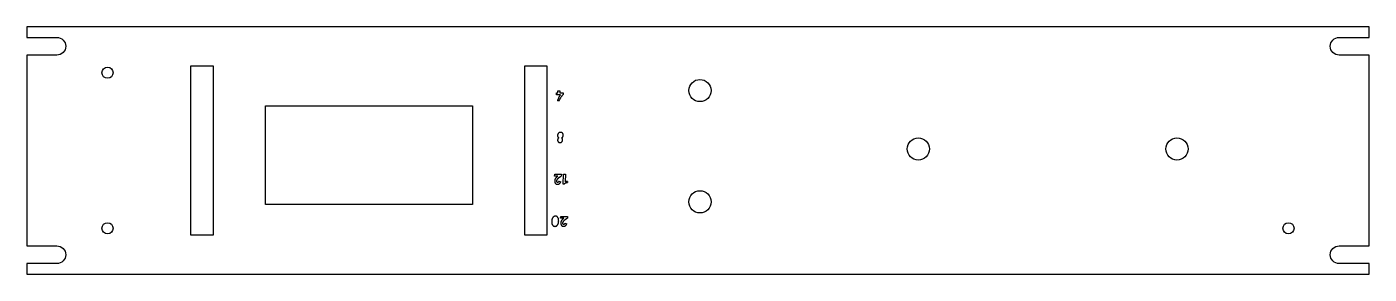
# Model space of a CAD drawing. Header units: millimetres. Extents: x -483 to 0, y -89 to 0.
import ezdxf

# ---------------------------------------------------------------- set-up
doc = ezdxf.new("R2010")
doc.units = ezdxf.units.MM
doc.layers.get('0').update_dxf_attribs({"linetype": 'CONTINUOUS'})

msp = doc.modelspace()

# ---------------------------------------------------------------- linework, layer by layer
for p, q in [((-292.22, -24.44), (-292.19, -23.75)), ((-292.19, -23.75), (-291.71, -23.75)), ((-291.71, -23.75), (-291.67, -22.96)), ((-291.67, -22.96), (-290.93, -22.96)), ((-290.93, -22.96), (-290.98, -23.75)), ((-290.98, -23.75), (-289.73, -23.75)), ((-289.73, -23.75), (-289.76, -24.35)), ((-290.79, -24.44), (-292.22, -24.44)), ((-291.18, -26.56), (-291.82, -26.54)), ((-290.91, -41.6), (-290.91, -41.6)), ((-292.87, -53.68), (-292.83, -53.01)), ((-292.83, -53.01), (-290.42, -53.01)), ((-290.42, -53.01), (-290.45, -53.63)), ((-289.83, -56.51), (-289.63, -53.01)), ((-289.63, -53.01), (-288.88, -53.01)), ((-288.88, -53.01), (-289.03, -55.67)), ((-291.68, -53.68), (-292.87, -53.68)), ((-291.85, -56.59), (-291.85, -56.59)), ((-291.34, -55.46), (-290.65, -55.67)), ((-289.41, -56.52), (-289.83, -56.51)), ((-288.26, -55.54), (-288.27, -55.96)), ((-292.74, -71.72), (-292.74, -71.72)), ((-290.68, -68.8), (-290.64, -68.13)), ((-289.5, -68.8), (-290.68, -68.8)), ((-290.64, -68.13), (-288.23, -68.13)), ((-289.66, -71.71), (-289.66, -71.71)), ((-289.16, -70.58), (-288.46, -70.79)), ((-288.23, -68.13), (-288.26, -68.75))]:
    msp.add_line(p, q)
msp.add_lwpolyline([(0, -88.9), (0, -85.09), (-10.8, -85.09, -1), (-10.8, -78.74), (0, -78.74), (0, -10.16), (-10.8, -10.16, -1), (-10.8, -3.81), (0, -3.81), (0, 0), (-482.6, 0), (-482.6, -3.81), (-471.8, -3.81, -1), (-471.8, -10.16), (-482.6, -10.16), (-482.6, -78.74), (-471.8, -78.74, -1), (-471.8, -85.09), (-482.6, -85.09), (-482.6, -88.9)], format="xyb", close=True)
for points in [[(-423.6, -14), (-415.6, -14), (-415.6, -74.9), (-423.6, -74.9)], [(-303.6, -14), (-295.6, -14), (-295.6, -74.9), (-303.6, -74.9)], [(-396.85, -28.4), (-322.35, -28.4), (-322.35, -63.9), (-396.85, -63.9)]]:
    msp.add_lwpolyline(points, close=True)
for centre, radius in [((-453.6, -16.5), 2), ((-240.6, -22.9), 3.99), ((-162.1, -43.9), 3.99), ((-69.1, -43.9), 3.99), ((-240.6, -62.9), 3.99), ((-453.6, -72.4), 2), ((-29, -72.4), 2)]:
    msp.add_circle(centre, radius)
for points, knots in [([(-290.79, -24.44), (-290.84, -24.51), (-290.95, -24.67), (-291.1, -24.92), (-291.24, -25.17), (-291.38, -25.43), (-291.5, -25.7), (-291.62, -25.97), (-291.73, -26.26), (-291.79, -26.45), (-291.82, -26.54)], [0, 0, 0, 0, 0.122077, 0.244704, 0.36809, 0.492163, 0.617095, 0.743482, 0.871064, 1, 1, 1, 1]), ([(-291.18, -26.56), (-291.14, -26.45), (-291.05, -26.24), (-290.91, -25.93), (-290.75, -25.63), (-290.58, -25.35), (-290.39, -25.08), (-290.19, -24.82), (-289.99, -24.58), (-289.83, -24.43), (-289.76, -24.35)], [0, 0, 0, 0, 0.131313, 0.259963, 0.386578, 0.51148, 0.634876, 0.757155, 0.878446, 1, 1, 1, 1]), ([(-291.47, -38.22), (-291.49, -38.24), (-291.54, -38.29), (-291.6, -38.37), (-291.65, -38.45), (-291.7, -38.54), (-291.73, -38.63), (-291.76, -38.73), (-291.78, -38.83), (-291.79, -38.9), (-291.79, -38.94)], [0, 0, 0, 0, 0.123499, 0.245802, 0.366557, 0.487989, 0.610626, 0.73675, 0.865734, 1, 1, 1, 1]), ([(-290.71, -37.94), (-290.75, -37.94), (-290.82, -37.94), (-290.93, -37.96), (-291.03, -37.98), (-291.13, -38.01), (-291.22, -38.05), (-291.31, -38.09), (-291.39, -38.15), (-291.44, -38.2), (-291.47, -38.22)], [0, 0, 0, 0, 0.136214, 0.266637, 0.393574, 0.516404, 0.637129, 0.757151, 0.877838, 1, 1, 1, 1]), ([(-289.99, -38.24), (-290.01, -38.21), (-290.06, -38.17), (-290.13, -38.11), (-290.22, -38.05), (-290.31, -38.01), (-290.4, -37.98), (-290.5, -37.96), (-290.6, -37.94), (-290.68, -37.94), (-290.71, -37.94)], [0, 0, 0, 0, 0.123042, 0.244047, 0.364356, 0.484164, 0.606687, 0.733631, 0.863965, 1, 1, 1, 1]), ([(-289.74, -38.99), (-289.74, -38.95), (-289.74, -38.88), (-289.74, -38.77), (-289.76, -38.67), (-289.79, -38.57), (-289.82, -38.48), (-289.87, -38.39), (-289.92, -38.31), (-289.96, -38.26), (-289.99, -38.24)], [0, 0, 0, 0, 0.136477, 0.267741, 0.393643, 0.516842, 0.63699, 0.756591, 0.877216, 1, 1, 1, 1]), ([(-291.79, -38.94), (-291.79, -39), (-291.8, -39.11), (-291.78, -39.27), (-291.75, -39.42), (-291.71, -39.51), (-291.69, -39.55)], [0, 0, 0, 0, 0.282441, 0.541581, 0.77794, 1, 1, 1, 1]), ([(-291.64, -40.18), (-291.66, -40.22), (-291.7, -40.28), (-291.73, -40.39), (-291.76, -40.51), (-291.77, -40.59), (-291.77, -40.63)], [0, 0, 0, 0, 0.2376281, 0.4822563, 0.7331822, 1, 1, 1, 1]), ([(-291.77, -40.63), (-291.77, -40.67), (-291.77, -40.73), (-291.77, -40.83), (-291.75, -40.93), (-291.73, -41.02), (-291.7, -41.1), (-291.66, -41.18), (-291.61, -41.26), (-291.57, -41.3), (-291.55, -41.33)], [0, 0, 0, 0, 0.137346, 0.269052, 0.396245, 0.518, 0.639486, 0.758341, 0.879171, 1, 1, 1, 1]), ([(-291.69, -39.55), (-291.67, -39.59), (-291.63, -39.67), (-291.55, -39.76), (-291.46, -39.85), (-291.39, -39.88), (-291.35, -39.9)], [0, 0, 0, 0, 0.267288, 0.51944, 0.761421, 1, 1, 1, 1]), ([(-291.35, -39.9), (-291.38, -39.92), (-291.44, -39.95), (-291.51, -40.02), (-291.58, -40.1), (-291.62, -40.15), (-291.64, -40.18)], [0, 0, 0, 0, 0.237657, 0.479955, 0.735264, 1, 1, 1, 1]), ([(-291.55, -41.33), (-291.53, -41.35), (-291.49, -41.39), (-291.42, -41.45), (-291.35, -41.5), (-291.27, -41.53), (-291.19, -41.56), (-291.1, -41.58), (-291.01, -41.6), (-290.95, -41.6), (-290.91, -41.6)], [0, 0, 0, 0, 0.124597, 0.246421, 0.367113, 0.488396, 0.610528, 0.735021, 0.86503, 1, 1, 1, 1]), ([(-290.91, -41.6), (-290.88, -41.6), (-290.82, -41.6), (-290.72, -41.59), (-290.63, -41.57), (-290.55, -41.54), (-290.47, -41.5), (-290.39, -41.45), (-290.32, -41.4), (-290.28, -41.36), (-290.25, -41.34)], [0, 0, 0, 0, 0.135309, 0.263282, 0.388625, 0.509962, 0.63161, 0.752853, 0.874912, 1, 1, 1, 1]), ([(-290.29, -39.92), (-290.25, -39.9), (-290.18, -39.86), (-290.08, -39.78), (-289.99, -39.69), (-289.94, -39.61), (-289.91, -39.58)], [0, 0, 0, 0, 0.240494, 0.481752, 0.734937, 1, 1, 1, 1]), ([(-289.97, -40.68), (-289.97, -40.64), (-289.97, -40.56), (-289.98, -40.44), (-290, -40.33), (-290.04, -40.23), (-290.08, -40.14), (-290.14, -40.05), (-290.21, -39.98), (-290.26, -39.94), (-290.29, -39.92)], [0, 0, 0, 0, 0.146379, 0.283168, 0.411985, 0.533148, 0.650982, 0.766103, 0.881323, 1, 1, 1, 1]), ([(-290.25, -41.34), (-290.23, -41.32), (-290.19, -41.27), (-290.14, -41.2), (-290.09, -41.12), (-290.05, -41.04), (-290.02, -40.96), (-289.99, -40.87), (-289.98, -40.78), (-289.97, -40.71), (-289.97, -40.68)], [0, 0, 0, 0, 0.125447, 0.247672, 0.368961, 0.49052, 0.614065, 0.739053, 0.867177, 1, 1, 1, 1]), ([(-289.91, -39.58), (-289.89, -39.54), (-289.84, -39.45), (-289.79, -39.31), (-289.75, -39.16), (-289.75, -39.05), (-289.74, -38.99)], [0, 0, 0, 0, 0.229934, 0.471511, 0.72557, 1, 1, 1, 1]), ([(-292.47, -54.39), (-292.49, -54.43), (-292.55, -54.5), (-292.61, -54.62), (-292.67, -54.75), (-292.72, -54.87), (-292.76, -55), (-292.79, -55.13), (-292.81, -55.26), (-292.82, -55.35), (-292.82, -55.4)], [0, 0, 0, 0, 0.128789, 0.255428, 0.381053, 0.503998, 0.62714, 0.750856, 0.874883, 1, 1, 1, 1]), ([(-292.82, -55.4), (-292.82, -55.44), (-292.82, -55.52), (-292.81, -55.65), (-292.79, -55.76), (-292.77, -55.87), (-292.74, -55.98), (-292.7, -56.07), (-292.64, -56.17), (-292.6, -56.23), (-292.58, -56.26)], [0, 0, 0, 0, 0.1397685, 0.2737305, 0.4028183, 0.5272626, 0.6475605, 0.7662949, 0.8826924, 1, 1, 1, 1]), ([(-292.58, -56.26), (-292.56, -56.28), (-292.52, -56.34), (-292.44, -56.4), (-292.36, -56.46), (-292.27, -56.51), (-292.18, -56.55), (-292.07, -56.57), (-291.96, -56.59), (-291.89, -56.59), (-291.85, -56.59)], [0, 0, 0, 0, 0.123205, 0.242388, 0.361227, 0.48096, 0.602914, 0.728313, 0.860147, 1, 1, 1, 1]), ([(-291.68, -53.68), (-291.72, -53.7), (-291.8, -53.74), (-291.91, -53.81), (-292.01, -53.89), (-292.11, -53.98), (-292.21, -54.07), (-292.3, -54.17), (-292.39, -54.27), (-292.44, -54.35), (-292.47, -54.39)], [0, 0, 0, 0, 0.120333, 0.242644, 0.365129, 0.488239, 0.613135, 0.739575, 0.868633, 1, 1, 1, 1]), ([(-292, -55.79), (-292.01, -55.77), (-292.03, -55.72), (-292.06, -55.63), (-292.07, -55.54), (-292.06, -55.47), (-292.06, -55.44)], [0, 0, 0, 0, 0.215687, 0.453244, 0.710767, 1, 1, 1, 1]), ([(-292.06, -55.44), (-292.06, -55.4), (-292.05, -55.32), (-292.03, -55.19), (-291.98, -55.07), (-291.93, -54.95), (-291.85, -54.82), (-291.77, -54.7), (-291.66, -54.57), (-291.59, -54.49), (-291.55, -54.44)], [0, 0, 0, 0, 0.104909, 0.212874, 0.32555, 0.444362, 0.571055, 0.705209, 0.848147, 1, 1, 1, 1]), ([(-291.77, -55.92), (-291.8, -55.92), (-291.84, -55.92), (-291.9, -55.89), (-291.96, -55.85), (-291.98, -55.81), (-292, -55.79)], [0, 0, 0, 0, 0.252415, 0.487853, 0.731893, 1, 1, 1, 1]), ([(-291.85, -56.59), (-291.81, -56.59), (-291.74, -56.59), (-291.63, -56.58), (-291.53, -56.56), (-291.43, -56.53), (-291.34, -56.49), (-291.24, -56.44), (-291.16, -56.39), (-291.1, -56.34), (-291.07, -56.32)], [0, 0, 0, 0, 0.130057, 0.25699, 0.380395, 0.503827, 0.625797, 0.749166, 0.873094, 1, 1, 1, 1]), ([(-291.51, -55.8), (-291.53, -55.82), (-291.57, -55.85), (-291.63, -55.89), (-291.7, -55.92), (-291.75, -55.92), (-291.77, -55.92)], [0, 0, 0, 0, 0.272836, 0.523405, 0.763682, 1, 1, 1, 1]), ([(-291.55, -54.44), (-291.51, -54.4), (-291.43, -54.32), (-291.3, -54.2), (-291.17, -54.08), (-291.03, -53.98), (-290.89, -53.88), (-290.75, -53.79), (-290.6, -53.71), (-290.5, -53.66), (-290.45, -53.63)], [0, 0, 0, 0, 0.12876, 0.255922, 0.3817, 0.505819, 0.630325, 0.753751, 0.876781, 1, 1, 1, 1]), ([(-291.34, -55.46), (-291.35, -55.49), (-291.37, -55.56), (-291.41, -55.65), (-291.45, -55.73), (-291.49, -55.78), (-291.51, -55.8)], [0, 0, 0, 0, 0.274296, 0.531623, 0.771135, 1, 1, 1, 1]), ([(-291.07, -56.32), (-291.04, -56.3), (-290.99, -56.26), (-290.92, -56.18), (-290.85, -56.11), (-290.8, -56.03), (-290.75, -55.94), (-290.7, -55.86), (-290.67, -55.77), (-290.65, -55.7), (-290.65, -55.67)], [0, 0, 0, 0, 0.133979, 0.263667, 0.38891, 0.513442, 0.634969, 0.756774, 0.87728, 1, 1, 1, 1]), ([(-289.41, -56.52), (-289.39, -56.48), (-289.35, -56.4), (-289.25, -56.3), (-289.13, -56.22), (-289.04, -56.17), (-289, -56.14)], [0, 0, 0, 0, 0.226552, 0.460953, 0.718178, 1, 1, 1, 1]), ([(-288.26, -55.54), (-288.3, -55.54), (-288.38, -55.54), (-288.5, -55.55), (-288.61, -55.56), (-288.71, -55.57), (-288.8, -55.59), (-288.88, -55.61), (-288.96, -55.64), (-289.01, -55.66), (-289.03, -55.67)], [0, 0, 0, 0, 0.157027, 0.303385, 0.441855, 0.571069, 0.689887, 0.800355, 0.904374, 1, 1, 1, 1]), ([(-289, -56.14), (-288.94, -56.12), (-288.83, -56.07), (-288.66, -56.02), (-288.47, -55.98), (-288.34, -55.97), (-288.27, -55.96)], [0, 0, 0, 0, 0.230602, 0.472442, 0.728118, 1, 1, 1, 1]), ([(-293.9, -69.85), (-293.91, -69.91), (-293.91, -70.05), (-293.9, -70.24), (-293.89, -70.43), (-293.86, -70.61), (-293.82, -70.77), (-293.77, -70.92), (-293.71, -71.07), (-293.65, -71.16), (-293.63, -71.2)], [0, 0, 0, 0, 0.146505, 0.285988, 0.418155, 0.544333, 0.664383, 0.779793, 0.891679, 1, 1, 1, 1]), ([(-293.49, -68.53), (-293.52, -68.58), (-293.58, -68.66), (-293.65, -68.8), (-293.72, -68.95), (-293.78, -69.11), (-293.82, -69.28), (-293.86, -69.46), (-293.89, -69.65), (-293.9, -69.78), (-293.9, -69.85)], [0, 0, 0, 0, 0.111921, 0.225524, 0.343001, 0.46441, 0.589459, 0.720693, 0.856788, 1, 1, 1, 1]), ([(-293.63, -71.2), (-293.6, -71.24), (-293.55, -71.32), (-293.46, -71.43), (-293.36, -71.52), (-293.25, -71.59), (-293.14, -71.65), (-293.01, -71.69), (-292.88, -71.71), (-292.79, -71.72), (-292.74, -71.72)], [0, 0, 0, 0, 0.136249, 0.264926, 0.389079, 0.508805, 0.627573, 0.747545, 0.87163, 1, 1, 1, 1]), ([(-292.56, -68.04), (-292.6, -68.04), (-292.69, -68.04), (-292.83, -68.06), (-292.95, -68.1), (-293.07, -68.16), (-293.19, -68.23), (-293.29, -68.31), (-293.4, -68.42), (-293.46, -68.49), (-293.49, -68.53)], [0, 0, 0, 0, 0.125613, 0.246854, 0.366801, 0.485792, 0.607459, 0.732506, 0.863047, 1, 1, 1, 1]), ([(-292.74, -71.72), (-292.7, -71.72), (-292.61, -71.71), (-292.48, -71.69), (-292.35, -71.65), (-292.23, -71.6), (-292.12, -71.52), (-292.01, -71.44), (-291.91, -71.34), (-291.85, -71.26), (-291.82, -71.22)], [0, 0, 0, 0, 0.125335, 0.245829, 0.365058, 0.484287, 0.606199, 0.731334, 0.862137, 1, 1, 1, 1]), ([(-291.67, -68.55), (-291.7, -68.51), (-291.75, -68.43), (-291.84, -68.32), (-291.94, -68.23), (-292.05, -68.16), (-292.17, -68.1), (-292.29, -68.06), (-292.42, -68.04), (-292.51, -68.04), (-292.56, -68.04)], [0, 0, 0, 0, 0.136342, 0.265107, 0.388661, 0.508469, 0.627319, 0.747372, 0.871542, 1, 1, 1, 1]), ([(-291.82, -71.22), (-291.79, -71.18), (-291.73, -71.09), (-291.65, -70.95), (-291.58, -70.8), (-291.53, -70.64), (-291.48, -70.47), (-291.44, -70.29), (-291.42, -70.1), (-291.41, -69.97), (-291.4, -69.91)], [0, 0, 0, 0, 0.111775, 0.226134, 0.342961, 0.464176, 0.589509, 0.72066, 0.856835, 1, 1, 1, 1]), ([(-291.4, -69.91), (-291.4, -69.84), (-291.39, -69.7), (-291.4, -69.51), (-291.42, -69.32), (-291.44, -69.15), (-291.48, -68.98), (-291.53, -68.83), (-291.59, -68.68), (-291.65, -68.59), (-291.67, -68.55)], [0, 0, 0, 0, 0.1464905, 0.285914, 0.417976, 0.5439975, 0.6647779, 0.7801589, 0.8917066, 1, 1, 1, 1]), ([(-290.28, -69.5), (-290.31, -69.54), (-290.36, -69.62), (-290.43, -69.74), (-290.49, -69.86), (-290.54, -69.99), (-290.58, -70.12), (-290.61, -70.25), (-290.63, -70.38), (-290.63, -70.47), (-290.64, -70.52)], [0, 0, 0, 0, 0.128789, 0.255428, 0.381053, 0.503998, 0.62714, 0.750856, 0.874883, 1, 1, 1, 1]), ([(-290.64, -70.52), (-290.64, -70.56), (-290.64, -70.64), (-290.63, -70.76), (-290.61, -70.88), (-290.59, -70.99), (-290.55, -71.09), (-290.51, -71.19), (-290.46, -71.28), (-290.42, -71.34), (-290.4, -71.37)], [0, 0, 0, 0, 0.139768, 0.273731, 0.402818, 0.527263, 0.647561, 0.766295, 0.882692, 1, 1, 1, 1]), ([(-290.4, -71.37), (-290.38, -71.4), (-290.34, -71.45), (-290.26, -71.52), (-290.18, -71.58), (-290.09, -71.63), (-289.99, -71.66), (-289.89, -71.69), (-289.78, -71.71), (-289.7, -71.71), (-289.66, -71.71)], [0, 0, 0, 0, 0.123205, 0.242388, 0.361227, 0.48096, 0.602914, 0.728313, 0.860147, 1, 1, 1, 1]), ([(-289.5, -68.8), (-289.54, -68.82), (-289.61, -68.86), (-289.72, -68.93), (-289.83, -69.01), (-289.93, -69.09), (-290.02, -69.19), (-290.11, -69.29), (-290.2, -69.39), (-290.26, -69.47), (-290.28, -69.5)], [0, 0, 0, 0, 0.120333, 0.242644, 0.365129, 0.488239, 0.613135, 0.739575, 0.868633, 1, 1, 1, 1]), ([(-289.88, -70.55), (-289.88, -70.51), (-289.87, -70.43), (-289.84, -70.31), (-289.8, -70.19), (-289.74, -70.07), (-289.67, -69.94), (-289.58, -69.81), (-289.48, -69.69), (-289.41, -69.6), (-289.37, -69.56)], [0, 0, 0, 0, 0.104909, 0.212874, 0.32555, 0.444362, 0.571055, 0.705209, 0.848147, 1, 1, 1, 1]), ([(-289.81, -70.91), (-289.83, -70.88), (-289.85, -70.83), (-289.87, -70.75), (-289.88, -70.65), (-289.88, -70.59), (-289.88, -70.55)], [0, 0, 0, 0, 0.215687, 0.453244, 0.710767, 1, 1, 1, 1]), ([(-289.59, -71.04), (-289.61, -71.04), (-289.66, -71.04), (-289.72, -71.01), (-289.77, -70.97), (-289.8, -70.93), (-289.81, -70.91)], [0, 0, 0, 0, 0.252415, 0.487853, 0.731893, 1, 1, 1, 1]), ([(-289.66, -71.71), (-289.63, -71.71), (-289.56, -71.71), (-289.45, -71.69), (-289.35, -71.67), (-289.25, -71.64), (-289.15, -71.6), (-289.06, -71.56), (-288.97, -71.5), (-288.92, -71.46), (-288.89, -71.44)], [0, 0, 0, 0, 0.130057, 0.25699, 0.380395, 0.503827, 0.625797, 0.749166, 0.873094, 1, 1, 1, 1]), ([(-289.33, -70.91), (-289.35, -70.93), (-289.38, -70.97), (-289.45, -71.01), (-289.52, -71.04), (-289.57, -71.04), (-289.59, -71.04)], [0, 0, 0, 0, 0.2728359, 0.5234054, 0.7636816, 1, 1, 1, 1]), ([(-289.37, -69.56), (-289.33, -69.52), (-289.24, -69.43), (-289.12, -69.31), (-288.98, -69.2), (-288.85, -69.1), (-288.71, -69), (-288.56, -68.91), (-288.41, -68.82), (-288.31, -68.77), (-288.26, -68.75)], [0, 0, 0, 0, 0.1287598, 0.255922, 0.3816999, 0.5058189, 0.6303252, 0.7537511, 0.876781, 1, 1, 1, 1]), ([(-289.16, -70.58), (-289.17, -70.61), (-289.18, -70.68), (-289.22, -70.77), (-289.27, -70.85), (-289.31, -70.89), (-289.33, -70.91)], [0, 0, 0, 0, 0.274296, 0.531623, 0.771135, 1, 1, 1, 1]), ([(-288.89, -71.44), (-288.86, -71.42), (-288.81, -71.37), (-288.73, -71.3), (-288.67, -71.22), (-288.61, -71.14), (-288.56, -71.06), (-288.52, -70.97), (-288.49, -70.88), (-288.47, -70.82), (-288.46, -70.79)], [0, 0, 0, 0, 0.133979, 0.263667, 0.38891, 0.513442, 0.634969, 0.756774, 0.87728, 1, 1, 1, 1])]:
    msp.add_open_spline(points, degree=3, knots=knots)

doc.saveas('drawing.dxf')
